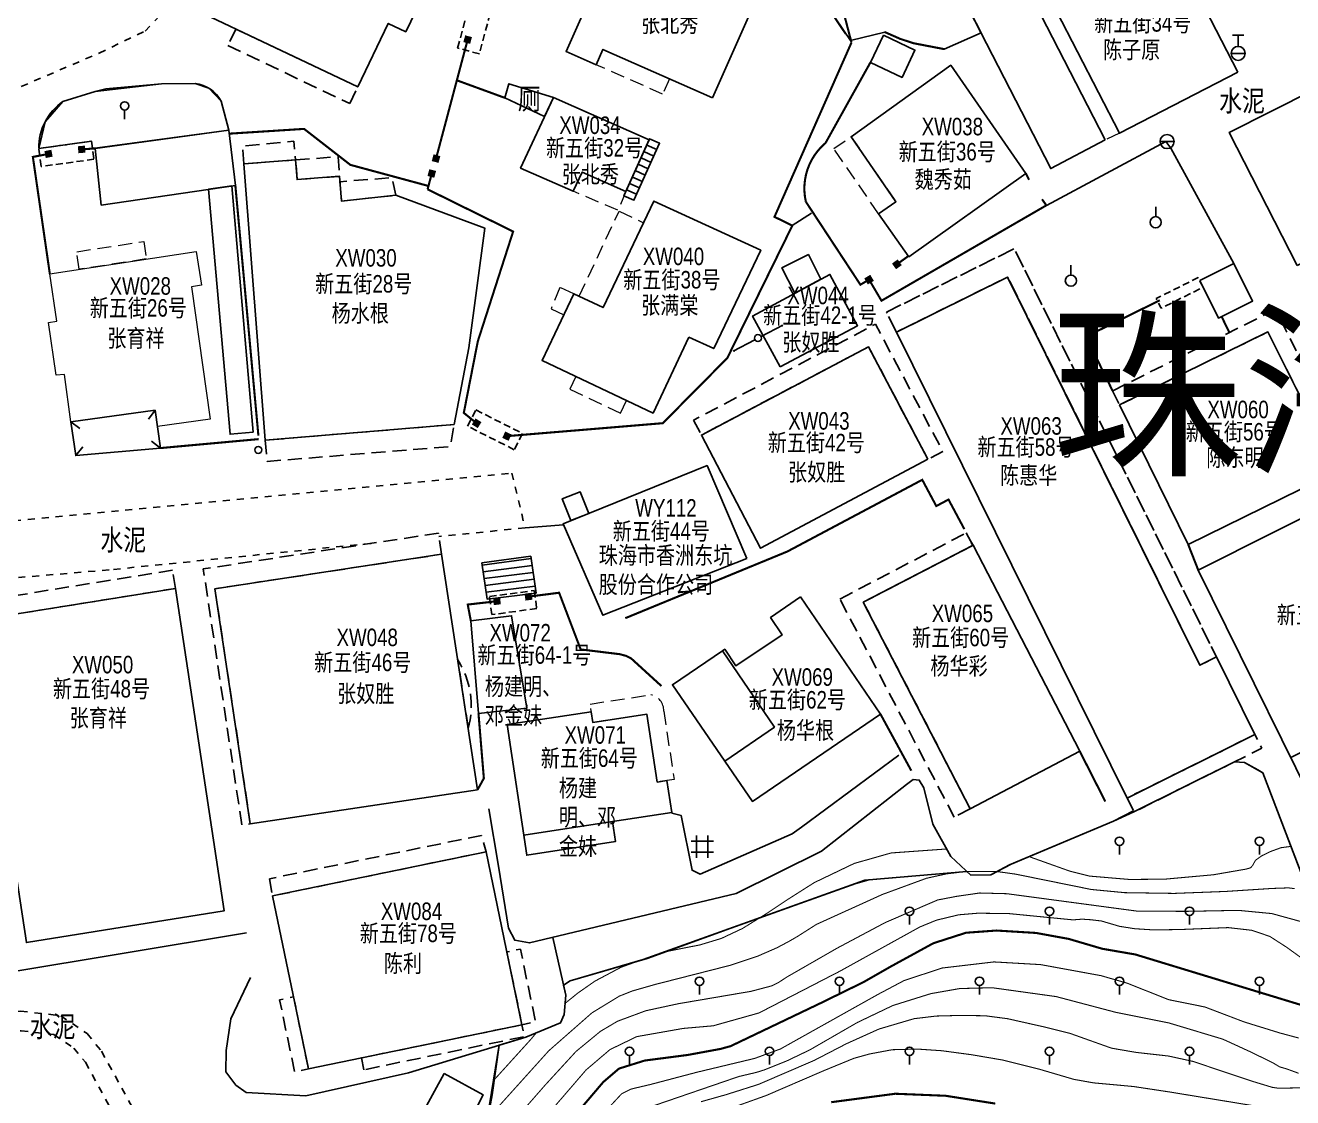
# Model space of a CAD drawing. Extents: x 396500 to 398250, y 1005980 to 1008200.
# Drawn here: x 397323.6 to 397414.1, y 1006869.6 to 1006946.1 of the extents above; entities that cross this region are included whole.
import ezdxf
from ezdxf.enums import TextEntityAlignment as Align

# ---------------------------------------------------------------- set-up
doc = ezdxf.new("R2010")
doc.units = 0
doc.header["$LTSCALE"] = 0.5
for name, pattern in [('X32', [1.5, 1, -0.5]), ('X39', [3, 2.5, -0.5]), ('X5', [3, 2, -1]), ('X6', [2, 1, -1])]:
    doc.linetypes.add(name, pattern=pattern)
doc.layers.get('0').update_dxf_attribs({"linetype": 'CONTINUOUS'})
doc.layers.add('ASSIST', color=7, linetype='CONTINUOUS', plot=False)
for name, color, linetype in [('DGX', 2, 'CONTINUOUS'), ('DLDW', 11, 'CONTINUOUS'), ('DLSS', 4, 'CONTINUOUS'), ('DMTZ', 3, 'CONTINUOUS'), ('GXYZ', 2, 'CONTINUOUS'), ('JMD', 6, 'CONTINUOUS'), ('SXSS', 5, 'CONTINUOUS'), ('ZBTZ', 3, 'CONTINUOUS'), ('权属人', 160, 'CONTINUOUS'), ('编号', 90, 'CONTINUOUS'), ('门牌号', 1, 'CONTINUOUS')]:
    doc.layers.add(name, color=color, linetype=linetype)
doc.layers.add('绘图层', color=6, linetype='CONTINUOUS', lineweight=5)
doc.styles.add('粗等线体', font='simhei.ttf')
doc.styles.add('细等线体', font='长等线体_0.TTF', dxfattribs={"width": 0.8})
doc.linetypes.add('10421', pattern='A,2,[150,AAA.SHX,S=1,R=0,X=0,Y=1],1e-11', length=2)
doc.linetypes.add('10422', pattern='A,2,[150,AAA.SHX,S=1,R=0,X=0,Y=1],2,[177,AAA.SHX,S=1,R=0,X=0,Y=0.8],1e-09', length=4)
doc.linetypes.add('1161', pattern='A,0,[149,AAA.SHX,S=0.15,R=0,X=0,Y=0],-1.6', length=1.6)
doc.linetypes.add('443', pattern='A,5,[169,AAA.SHX,S=0.83,R=0,X=0,Y=0],5', length=10)

# ---------------------------------------------------------------- blocks, each defined once
blk = doc.blocks.new('gc133')
for p, q in [((-0.8, 2.6), (0.8, 2.6)), ((0, 1), (0, 2.6)), ((-1, 0), (1, 0))]:
    blk.add_line(p, q)
blk.add_circle((0, 0), 1)
blk = doc.blocks.new('gc146')
for points in [[(1.6, 0.82), (-1.6, 0.82)], [(-0.8, -1.58), (-0.8, 1.62)], [(0.8, 1.62), (0.8, -1.58)], [(-1.6, -0.78), (1.6, -0.78)]]:
    blk.add_lwpolyline(points)
blk = doc.blocks.new('gc170')
at = {"linetype": 'Continuous'}
blk.add_circle((0, 0), 0.5, dxfattribs=at)
blk = doc.blocks.new('gc013c')
at = {"linetype": 'Continuous'}
blk.add_line((0.5, 0), (4, 0), dxfattribs=at)
at = {"linetype": 'Continuous', "const_width": 0.15, "flags": 128}
blk.add_lwpolyline([(3.775, 0, 1), (3.925, 0, 1)], format="xyb", close=True, dxfattribs=at)
blk = doc.blocks.new('gc042')
blk.add_line((-1, 0), (1, 0))
blk.add_circle((0, 0), 1)
blk = doc.blocks.new('gc125')
blk.add_line((0, 0.8), (0, 2.2))
blk.add_circle((0, 0), 0.8)
blk = doc.blocks.new('gc325')
blk.add_line((0, 0), (0, 1.3))
blk.add_circle((0, 1.9), 0.6)
blk = doc.blocks.new('gc002')
at = {"const_width": 1}
blk.add_lwpolyline([(-0.5, 0), (0.5, 0)], dxfattribs=at)

msp = doc.modelspace()

# ---------------------------------------------------------------- linework, layer by layer
at = {"layer": 'ASSIST', "linetype": 'Continuous', "flags": 128}
for points in [[(397388.706, 1006951.746), (397391.871, 1006945.594), (397389.251, 1006944.436), (397387.026, 1006944.864), (397386.091, 1006945.174), (397384.994, 1006945.658), (397382.544, 1006945.044), (397378.896, 1006950.461), (397369.283, 1006954.403), (397358.328, 1006959.048), (397359.914, 1006960.967), (397360.655, 1006961.318), (397380.096, 1006962.88), (397380.689, 1006961.474), (397381.716, 1006957.872), (397382.197, 1006955.684), (397383.704, 1006952.681), (397385.26, 1006953.481), (397386.687, 1006950.707)], [(397366.368, 1006933.968), (397368.201, 1006938.038), (397368.917, 1006937.716), (397367.084, 1006933.646)], [(397359.706, 1006908.216), (397360.086, 1006905.585), (397356.596, 1006905.163), (397356.216, 1006907.744)]]:
    msp.add_lwpolyline(points, close=True, dxfattribs=at)
at = {"layer": 'ASSIST', "linetype": '1161', "flags": 128}
msp.add_lwpolyline([(397324.564, 1006937.339), (397325.014, 1006939.235), (397326.296, 1006940.704), (397328.586, 1006941.422), (397333.344, 1006941.95), (397335.744, 1006941.978), (397336.71, 1006941.651), (397337.592, 1006940.72), (397338.152, 1006938.649), (397328.406, 1006937.336), (397328.334, 1006937.86)], close=True, dxfattribs=at)
msp.add_lwpolyline([(397500, 1006920.827), (397478.19, 1006922.087), (397476.813, 1006921.041), (397476.044, 1006919.752), (397477.103, 1006914.365), (397476.676, 1006912.966), (397472.63, 1006910.73), (397469.829, 1006909.311), (397458.9, 1006905.229), (397456.439, 1006905.47), (397454.317, 1006904.486), (397455.79, 1006901.311), (397452.615, 1006899.838), (397451.142, 1006903.05), (397450.494, 1006902.662), (397449.772, 1006902.666), (397448.281, 1006905.724), (397441.607, 1006902.358), (397441.291, 1006901.645), (397441.546, 1006900.812), (397442.574, 1006899.139), (397442.672, 1006898.401), (397431.972, 1006892.111), (397433.198, 1006889.643), (397438.832, 1006890.493), (397440.515, 1006886.379), (397435.292, 1006884.243), (397433.672, 1006888.202), (397432.302, 1006889.198), (397431.105, 1006891.61), (397417.834, 1006884.037), (397416.592, 1006883.803), (397415.646, 1006884.195), (397414.909, 1006885.156), (397412.01, 1006892.761), (397410.701, 1006893.485), (397409.976, 1006893.533), (397402.798, 1006889.962), (397401.324, 1006889.296), (397393.909, 1006886.172), (397392.569, 1006885.468), (397391.142, 1006885.452), (397390.855, 1006885.711), (397383.574, 1006885.093), (397367.747, 1006879.408), (397362.525, 1006877.903), (397362.047, 1006877.582), (397362.208, 1006876.867), (397362.088, 1006875.495), (397361.841, 1006874.884), (397359.355, 1006873.879), (397357.445, 1006873.295), (397356.355, 1006866.531), (397356.784, 1006864.931), (397358.034, 1006863.544), (397358.405, 1006861.106), (397357.695, 1006859.182), (397353.538, 1006855.164), (397349.792, 1006850.756), (397346.765, 1006849.149), (397351.342, 1006844.309), (397353.502, 1006839.527), (397359.466, 1006830.008), (397355.996, 1006826.102), (397356.876, 1006825.288), (397369.38, 1006814.373), (397366.718, 1006811.315), (397370.231, 1006808.268), (397370.179, 1006808.16), (397378.173, 1006801.91), (397380.81, 1006803.505), (397392.387, 1006820.848), (397396.285, 1006824.817), (397399.518, 1006828.677), (397404.296, 1006831.423), (397408.525, 1006834.504), (397415.419, 1006839.013), (397420.194, 1006840.321), (397421.516, 1006839.084), (397443.697, 1006850.54), (397443.587, 1006850.764), (397452.751, 1006854.785), (397464.402, 1006860.537), (397473.981, 1006872.033), (397478.116, 1006876.996), (397480.528, 1006879.891), (397487.157, 1006886.637), (397493.809, 1006893.077), (397500, 1006905.261)], dxfattribs=at)
at = {"layer": 'DGX', "linetype": 'Continuous', "const_width": 0.075, "flags": 128}
for points, elevation in [([(397362.116, 1006876.25), (397363.09, 1006877.032), (397364.292, 1006877.872), (397366.16, 1006878.863), (397369.119, 1006879.93), (397371.797, 1006880.461), (397373.322, 1006880.92), (397374.831, 1006881.631), (397376.589, 1006882.719), (397378.11, 1006883.733), (397379.961, 1006884.909), (397382.816, 1006886.278), (397385.455, 1006887.027), (397389.421, 1006887.311)], 23), ([(397395.298, 1006886.768), (397398.199, 1006885.733), (397399.628, 1006885.374), (397402.452, 1006885.135), (397404.986, 1006885.153), (397408.472, 1006885.469), (397410.799, 1006885.873), (397411.128, 1006885.966), (397411.268, 1006886.128), (397411.48, 1006886.508), (397411.94, 1006886.833), (397412.567, 1006887.135), (397413.303, 1006887.402), (397414.017, 1006887.496)], 23), ([(397356.644, 1006868.066), (397360.997, 1006872.898), (397364.08, 1006875.606), (397366.039, 1006876.802), (397366.958, 1006877.167), (397368.547, 1006877.622), (397373.923, 1006878.994), (397375.906, 1006879.649), (397377.29, 1006880.253), (397378.124, 1006880.695), (397378.759, 1006881.061), (397380.115, 1006881.925), (397384.823, 1006884.061), (397387.966, 1006885.215), (397389.393, 1006885.531), (397390.855, 1006885.711), (397392.985, 1006885.703), (397394.33, 1006885.516), (397399.748, 1006884.418), (397402.134, 1006884.191), (397405.674, 1006884.138), (397409.361, 1006884.279), (397412.663, 1006884.492), (397413.824, 1006884.533), (397414.272, 1006884.478)], 23.5), ([(397356.828, 1006865.977), (397360.735, 1006870.444), (397362.945, 1006872.852), (397364.689, 1006874.288), (397365.905, 1006875.007), (397367.925, 1006875.756), (397370.255, 1006876.26), (397375.444, 1006877.144), (397376.943, 1006877.539), (397377.409, 1006877.776), (397378.013, 1006878.171), (397381.595, 1006880.228), (397385.034, 1006882.058), (397388.771, 1006883.668), (397390.124, 1006883.927), (397391.772, 1006884.167), (397393.721, 1006884.116), (397402.996, 1006882.875), (397406.49, 1006882.855), (397410.265, 1006882.926), (397412.644, 1006882.697), (397414.731, 1006882.124)], 24), ([(397358.81, 1006865.896), (397363.657, 1006871.524), (397365.368, 1006872.983), (397367.285, 1006873.91), (397370.598, 1006874.494), (397372.742, 1006874.682), (397376.015, 1006875.6), (397381.786, 1006878.579), (397387.511, 1006881.745), (397388.69, 1006882.227), (397390.277, 1006882.609), (397391.662, 1006882.724), (397393.884, 1006882.694), (397398.445, 1006882.247), (397399.092, 1006882.297), (397399.683, 1006882.26), (397400.47, 1006882.168), (397401.767, 1006881.786), (397402.855, 1006881.615), (397404.229, 1006881.528), (397406.142, 1006881.56), (397409.523, 1006881.695), (397411.208, 1006881.504), (397412.503, 1006881.065), (397413.706, 1006880.288), (397414.761, 1006879.526)], 24.5), ([(397364.823, 1006868.34), (397366.209, 1006869.834), (397366.886, 1006870.166), (397368.287, 1006870.497), (397371.573, 1006871.364), (397375.705, 1006872.353), (397377.549, 1006873.029), (397384.54, 1006876.94), (397386.381, 1006877.915), (397389.096, 1006878.808), (397392.796, 1006879.244), (397396.128, 1006879.052), (397400.438, 1006878.264), (397402.318, 1006877.724), (397405.264, 1006876.551), (397407.865, 1006876.025), (397410.676, 1006874.955), (397413.224, 1006874.168), (397414.566, 1006873.808)], 25.5), ([(397368.299, 1006868.907), (397374.572, 1006871.059), (397375.826, 1006871.354), (397376.406, 1006871.536), (397378.018, 1006872.183), (397379.637, 1006872.958), (397383.045, 1006874.922), (397385.572, 1006876.13), (397388.293, 1006876.98), (397390.354, 1006877.342), (397392.674, 1006877.401), (397397.24, 1006876.768), (397401.52, 1006875.638), (397405.282, 1006874.889), (397409.15, 1006873.725), (397411.106, 1006872.827), (397412.715, 1006872.042), (397413.192, 1006871.754), (397413.739, 1006871.591), (397414.56, 1006871.289)], 26), ([(397371.869, 1006869.259), (397373.655, 1006869.762), (397375.977, 1006870.497), (397379.965, 1006872.214), (397382.255, 1006873.401), (397384.588, 1006874.452), (397387.09, 1006875.19), (397388.679, 1006875.379), (397390.317, 1006875.421), (397392.158, 1006875.4), (397393.767, 1006875.189), (397396.385, 1006874.601), (397398.233, 1006874.139), (397401.19, 1006873.085), (397402.948, 1006872.782), (397405.259, 1006872.523), (397407.008, 1006872.14), (397411.21, 1006870.731), (397412.669, 1006870.289), (397413.121, 1006870.222), (397416.519, 1006870.287)], 26.5), ([(397357.11, 1006870.837), (397359.73, 1006873.728), (397360.104, 1006874.181)], 23), ([(397372.67, 1006868.324), (397376.515, 1006869.698), (397380.675, 1006871.491), (397382.791, 1006872.359), (397383.914, 1006872.671), (397385.529, 1006872.974), (397387.303, 1006873.021), (397389.068, 1006872.902), (397391.216, 1006872.613), (397393.419, 1006872.237), (397396.03, 1006871.584), (397398.5, 1006870.858), (397399.897, 1006870.608), (397402.763, 1006870.345), (397405.317, 1006869.959), (397411.399, 1006868.963)], 27)]:
    msp.add_lwpolyline(points, dxfattribs=dict(at, elevation=elevation))
at = {"layer": 'DGX', "color": 3, "linetype": 'Continuous', "lineweight": -2, "const_width": 0.15, "flags": 128}
for points, elevation in [([(397358.397, 1006863.034), (397364.891, 1006870.666), (397366.014, 1006871.626), (397367.851, 1006872.2), (397370.921, 1006872.599), (397373.267, 1006873.031), (397373.99, 1006873.23), (397380.465, 1006876.326), (397383.469, 1006877.798), (397385.41, 1006878.907), (397388.466, 1006880.578), (397390.8, 1006881.328), (397392.969, 1006881.486), (397395.799, 1006881.314), (397398.136, 1006880.888), (397400.526, 1006880.185), (397402.896, 1006879.776), (397415.481, 1006875.943)], 25), ([(397381.174, 1006869.226), (397385.744, 1006869.829), (397389.344, 1006869.684), (397392.89, 1006869.126)], 27.5)]:
    msp.add_lwpolyline(points, dxfattribs=dict(at, elevation=elevation))
at = {"layer": 'DLDW', "linetype": 'Continuous', "flags": 128}
for points in [[(397360.701, 1006939.633), (397361.333, 1006940.992), (397358.156, 1006941.968), (397357.869, 1006940.953)], [(397378.571, 1006926.996), (397380.427, 1006927.998), (397379.544, 1006929.769), (397377.656, 1006928.827)]]:
    msp.add_lwpolyline(points, close=True, dxfattribs=at)
at = {"layer": 'DLSS', "linetype": 'X6'}
for points in [[(397293.611, 1006936.322), (397294.416, 1006938.563), (397299.965, 1006936.063, 0.180702), (397308.607, 1006935.479), (397328.893, 1006944.156), (397332.165, 1006945.725), (397334.421, 1006948.093), (397338.491, 1006955.762), (397338.879, 1006956.092), (397339.35, 1006956.132), (397349.163, 1006951.877, 0.169789), (397353.865, 1006953.643), (397359.914, 1006960.967), (397360.655, 1006961.318), (397361.552, 1006961.454), (397383.192, 1006963.118)], [(397311.643, 1006875.134), (397310.907, 1006873.941, 0.108357), (397316.53, 1006872.573), (397317.879, 1006872.868), (397321.26, 1006873.99), (397323.308, 1006874.328), (397325.639, 1006874.054), (397327.069, 1006873.092), (397327.895, 1006872.079), (397330.184, 1006867.892), (397331.894, 1006862.758), (397332.747, 1006859.198)]]:
    msp.add_lwpolyline(points, format="xyb", dxfattribs=at)
for points in [[(397319.493, 1006912.19), (397319.801, 1006910.466), (397358.355, 1006914.153), (397359.301, 1006910.248), (397353.153, 1006909.627)], [(397348.306, 1006909.137), (397329.586, 1006907.246), (397320.007, 1006906.433), (397320.174, 1006903.645)], [(397311.643, 1006875.134), (397316.399, 1006873.972), (397317.509, 1006874.215), (397320.925, 1006875.348), (397323.275, 1006875.736), (397326.137, 1006875.399), (397328.019, 1006874.133), (397329.056, 1006872.86), (397331.467, 1006868.451), (397334.081, 1006859.892)]]:
    msp.add_lwpolyline(points, dxfattribs=at)
at = {"layer": 'DMTZ', "linetype": '10421'}
for points in [[(397409.976, 1006893.533), (397410.701, 1006893.485), (397411.64, 1006892.959), (397412.01, 1006892.761), (397414.909, 1006885.156), (397415.646, 1006884.195), (397416.592, 1006883.803), (397417.834, 1006884.037), (397424.378, 1006887.948), (397430.553, 1006891.29), (397431.105, 1006891.61)], [(397356.722, 1006890.167), (397357.403, 1006886.094), (397358.122, 1006881.652), (397358.568, 1006880.795), (397359.621, 1006880.6), (397374.38, 1006884.124), (397380.476, 1006887.153), (397386.555, 1006891.915), (397387.032, 1006892.273), (397387.455, 1006892.231), (397387.797, 1006891.668), (397388.437, 1006889.09), (397389.719, 1006886.773), (397391.142, 1006885.452), (397392.569, 1006885.468), (397394.033, 1006886.237), (397401.324, 1006889.296), (397402.765, 1006890.031)], [(397349.792, 1006850.756), (397353.538, 1006855.164), (397357.695, 1006859.182), (397358.405, 1006861.106), (397358.034, 1006863.544), (397356.784, 1006864.931), (397356.355, 1006866.531), (397356.963, 1006869.755), (397357.445, 1006873.295)]]:
    msp.add_lwpolyline(points, dxfattribs=at)
at = {"layer": 'DMTZ', "linetype": '10422'}
msp.add_lwpolyline([(397322.07, 1006878.436), (397339.415, 1006881.33)], dxfattribs=at)
at = {"layer": 'DMTZ', "linetype": '10421', "flags": 128}
msp.add_lwpolyline([(397339.693, 1006878.14), (397338.289, 1006875.174), (397337.946, 1006872.907), (397337.921, 1006871.385), (397338.653, 1006870.433), (397339.386, 1006869.919), (397343.633, 1006869.671), (397350.97, 1006871.319), (397359.355, 1006873.879), (397361.841, 1006874.884), (397362.088, 1006875.495), (397362.208, 1006876.867), (397361.278, 1006880.995)], dxfattribs=at)
at = {"layer": 'JMD', "linetype": 'Continuous'}
for p, q in [((397368.201, 1006938.038), (397368.917, 1006937.716)), ((397367.79, 1006937.126), (397368.506, 1006936.804)), ((397367.996, 1006937.582), (397368.712, 1006937.26)), ((397367.585, 1006936.67), (397368.301, 1006936.348)), ((397367.174, 1006935.759), (397367.89, 1006935.437)), ((397367.38, 1006936.215), (397368.096, 1006935.893)), ((397366.764, 1006934.847), (397367.48, 1006934.525)), ((397366.969, 1006935.303), (397367.685, 1006934.981)), ((397366.558, 1006934.391), (397367.274, 1006934.069)), ((397332.879, 1006918.655), (397332.396, 1006918.018)), ((397326.87, 1006917.828), (397327.508, 1006917.345)), ((397333.252, 1006915.943), (397332.626, 1006916.442)), ((397327.208, 1006915.402), (397327.706, 1006916.028)), ((397359.729, 1006908.059), (397356.239, 1006907.59)), ((397359.8, 1006907.564), (397356.31, 1006907.105)), ((397359.872, 1006907.069), (397356.382, 1006906.619)), ((397359.943, 1006906.575), (397356.453, 1006906.134)), ((397360.014, 1006906.08), (397356.524, 1006905.648)), ((397360.086, 1006905.585), (397356.596, 1006905.163))]:
    msp.add_line(p, q, dxfattribs=at)
at = {"layer": 'JMD', "linetype": 'Continuous', "flags": 128}
for points in [[(397410.218, 1006942.79), (397406.327, 1006950.343), (397407.083, 1006950.729), (397405.75, 1006952.983), (397402.629, 1006959.096), (397398.406, 1006962.396), (397396.433, 1006961.344), (397401.786, 1006950.94), (397401.519, 1006950.803), (397402.181, 1006949.685), (397397.267, 1006947.153), (397401.756, 1006938.43)], [(397400.75, 1006937.949), (397390.313, 1006958.235), (397386.419, 1006956.191), (397396.856, 1006935.905)], [(397352.522, 1006949.287), (397339.448, 1006955.569), (397335.506, 1006947.365), (397347.354, 1006941.741), (397349.533, 1006946.275), (397350.785, 1006945.673)], [(397372.693, 1006940.958), (397376.016, 1006948.477), (397373.089, 1006949.771), (397373.695, 1006951.142), (397365.921, 1006954.58), (397364.789, 1006952.019), (397363.417, 1006952.626), (397362.034, 1006949.498), (397364.138, 1006948.568), (397362.237, 1006944.269), (397364.376, 1006943.323), (397364.86, 1006944.421)], [(397386.721, 1006929.597), (397395.067, 1006935.564), (397389.715, 1006943.281), (397382.589, 1006938.18), (397385.79, 1006933.536), (397384.555, 1006932.684)], [(397368.168, 1006937.965), (397361.333, 1006940.992), (397358.983, 1006935.946), (397362.739, 1006934.282), (397363.385, 1006935.652), (397366.504, 1006934.27)], [(397354.243, 1006917.629), (397340.732, 1006916.503), (397339.226, 1006936.239), (397342.915, 1006936.521), (397343.022, 1006935.125), (397346.053, 1006935.356), (397346.188, 1006933.581), (397350.071, 1006934), (397356.42, 1006931.658), (397355.285, 1006923.107)], [(397336.691, 1006934.427), (397338.229, 1006916.93), (397339.88, 1006917.085), (397338.361, 1006934.672)], [(397371.008, 1006923.875), (397372.785, 1006923.052), (397376.133, 1006930.069), (397368.508, 1006933.589), (397364.878, 1006925.983), (397362.782, 1006926.971), (397360.515, 1006922.19), (397368.448, 1006918.448)], [(397407.49, 1006927.916), (397408.828, 1006925.23), (397411.271, 1006926.447), (397409.934, 1006929.133)], [(397411.441, 1006895.49), (397402.309, 1006890.947), (397385.826, 1006924.225), (397393.774, 1006928.162), (397407.507, 1006900.436), (397408.689, 1006901.023)], [(397417.324, 1006914.296), (397412.368, 1006924.245), (397401.765, 1006919.031), (397406.67, 1006909.057)], [(397332.879, 1006918.655), (397326.87, 1006917.828), (397327.208, 1006915.402), (397333.252, 1006915.943)], [(397375.135, 1006908.056), (397372.303, 1006914.694), (397362.02, 1006910.541), (397364.867, 1006904.009)], [(397363.858, 1006911.283), (397363.24, 1006912.815), (397361.964, 1006912.323), (397362.566, 1006910.761)], [(397425.014, 1006899.33), (397418.298, 1006912.699), (397407.388, 1006907.23), (397417.362, 1006887.046), (397421.184, 1006888.937), (397417.792, 1006895.73)], [(397355.911, 1006891.542), (397339.679, 1006889.096), (397337.152, 1006905.895), (397353.346, 1006908.362)], [(397378.979, 1006905.313), (397376.844, 1006903.841), (397377.666, 1006902.603), (397374.347, 1006900.397), (397373.562, 1006901.578), (397373.395, 1006901.467), (397369.825, 1006899.044), (397373.571, 1006893.59), (397375.547, 1006890.713), (397384.691, 1006896.943)], [(397369.782, 1006889.922), (397369.435, 1006892.196), (397368.742, 1006892.09), (397368.002, 1006896.934), (397364.144, 1006896.345), (397364.026, 1006897.117), (397358.029, 1006896.2), (397359.419, 1006886.861), (397365.772, 1006887.855), (397365.555, 1006889.276)], [(397343.834, 1006871.599), (397341.268, 1006883.955), (397356.517, 1006887.112), (397359.083, 1006874.756)], [(397353.535, 1006871.284), (397348.953, 1006862.924), (397352.139, 1006861.647), (397356.322, 1006869.741)]]:
    msp.add_lwpolyline(points, close=True, dxfattribs=at)
at = {"layer": 'JMD', "color": 6, "linetype": '443', "const_width": 0.15, "flags": 128}
for points in [[(397382.62, 1006944.908), (397378.338, 1006961.322), (397361.261, 1006960.852, 0.251822), (397359.014, 1006958.691)], [(397383.975, 1006943.493), (397380.765, 1006937.732, 0.280664), (397379.36, 1006933.537), (397383.256, 1006927.612), (397383.875, 1006927.976)]]:
    msp.add_lwpolyline(points, format="xyb", dxfattribs=at)
for points in [[(397382.198, 1006945.538), (397378.896, 1006950.461), (397359.014, 1006958.691)], [(397389.251, 1006944.436), (397387.026, 1006944.864), (397386.091, 1006945.174), (397384.994, 1006945.658)], [(397355.204, 1006945.118), (397352.945, 1006936.619)], [(397378.394, 1006931.832), (397377.119, 1006932.458), (397382.62, 1006944.908)], [(397354.431, 1006942.21), (397357.869, 1006940.953)], [(397352.452, 1006934.651), (397346.823, 1006936.172), (397343.521, 1006938.74), (397338.181, 1006938.4)], [(397328.586, 1006937.348), (397327.629, 1006937.273)], [(397325.267, 1006936.955), (397324.147, 1006936.737), (397325.357, 1006928.393)], [(397352.641, 1006935.557), (397352.341, 1006934.426)], [(397395.305, 1006935.108), (397395.067, 1006935.564)], [(397340.256, 1006916.833), (397338.609, 1006934.709)], [(397352.341, 1006934.426), (397358.452, 1006931.411), (397355.928, 1006923.57), (397354.928, 1006918.458), (397355.844, 1006917.715)], [(397383.875, 1006927.976), (397384.762, 1006926.468), (397396.539, 1006933.28), (397396.229, 1006933.716)], [(397358.008, 1006916.796), (397369.143, 1006917.721), (397373.748, 1006922.373), (397378.394, 1006931.832)], [(397385.861, 1006929.066), (397386.68, 1006929.655)], [(397404.645, 1006926.498), (397399.368, 1006923.903), (397401.27, 1006920.036)], [(397409.612, 1006924.202), (397409.052, 1006925.341)], [(397333.252, 1006915.943), (397340.279, 1006916.584)], [(397390.682, 1006910.153), (397389.55, 1006912.269), (397388.677, 1006911.802), (397387.674, 1006913.678), (397378.036, 1006908.555), (397375.709, 1006907.598), (397366.46, 1006903.794)], [(397391.299, 1006909), (397391.17, 1006909.212)], [(397406.67, 1006909.057), (397407.388, 1006907.23)], [(397369.042, 1006898.95), (397366.894, 1006900.909), (397366.51, 1006901.108), (397366.047, 1006901.226), (397363.276, 1006901.563), (397361.736, 1006905.611), (397359.547, 1006905.331)], [(397357.297, 1006905.006), (397355.208, 1006904.768), (397355.429, 1006903.61)], [(397355.977, 1006896.979), (397356.36, 1006892.356), (397355.911, 1006891.542)], [(397386.892, 1006892.901), (397384.691, 1006896.943)], [(397400.748, 1006890.704), (397398.923, 1006894.295)]]:
    msp.add_lwpolyline(points, dxfattribs=at)
at = {"layer": 'JMD', "linetype": 'X5', "lineweight": 0}
for points in [[(397401.756, 1006938.43), (397400.75, 1006937.949), (397390.313, 1006958.235), (397391.354, 1006958.734), (397396.685, 1006948.327), (397397.267, 1006947.153)], [(397369.611, 1006942.321), (397369.125, 1006941.224), (397364.376, 1006943.323), (397364.86, 1006944.421)], [(397382.589, 1006938.18), (397385.79, 1006933.536), (397384.555, 1006932.684), (397381.353, 1006937.33)], [(397366.504, 1006934.27), (397365.939, 1006932.932), (397362.739, 1006934.282), (397363.385, 1006935.652)], [(397366.025, 1006932.86), (397367.764, 1006932.031), (397364.878, 1006925.983), (397363.164, 1006926.791)], [(397332.251, 1006929.449), (397327.456, 1006928.715), (397327.277, 1006929.965), (397332.071, 1006930.699)], [(397362.782, 1006926.971), (397361.796, 1006927.414), (397361.164, 1006925.9), (397362.07, 1006925.47)], [(397362.931, 1006921.05), (397362.505, 1006920.146), (397366.122, 1006918.44), (397366.549, 1006919.344)]]:
    msp.add_lwpolyline(points, close=True, dxfattribs=at)
at = {"layer": 'JMD', "linetype": 'X32'}
for points in [[(397355.449, 1006948.107), (397357, 1006947.691), (397356.039, 1006944.103), (397354.488, 1006944.517)], [(397324.564, 1006937.339), (397328.334, 1006937.86), (397328.512, 1006936.573), (397324.742, 1006936.051)], [(397359.117, 1006916.99), (397358.532, 1006915.829), (397355.2, 1006917.509), (397355.785, 1006918.67)], [(397356.757, 1006905.336), (397359.962, 1006905.77), (397360.136, 1006904.482), (397356.931, 1006904.048)]]:
    msp.add_lwpolyline(points, close=True, dxfattribs=at)
at = {"layer": 'JMD', "linetype": 'X5'}
for points in [[(397338.647, 1006945.874), (397338.083, 1006944.686), (397346.79, 1006940.553), (397347.354, 1006941.741)], [(397412.368, 1006924.245), (397417.324, 1006914.296), (397418.411, 1006914.829), (397412.908, 1006925.848), (397401.264, 1006920.033), (397401.765, 1006919.031)], [(397391.104, 1006890.188), (397389.954, 1006889.586), (397381.797, 1006905.161), (397390.816, 1006909.884), (397391.283, 1006908.992), (397383.458, 1006904.935)], [(397334.326, 1006905.918), (397334.125, 1006907.221), (397319.973, 1006904.933), (397320.174, 1006903.645)]]:
    msp.add_lwpolyline(points, close=True, dxfattribs=at)
at = {"layer": 'JMD', "linetype": 'Continuous'}
for points in [[(397384.897, 1006945.438), (397387.156, 1006944.365), (397386.233, 1006942.421), (397383.975, 1006943.493)], [(397414.445, 1006928.981), (397409.585, 1006938.482), (397418.61, 1006943.037), (397421.291, 1006937.726), (397426.362, 1006940.285), (397428.475, 1006936.097)], [(397329.021, 1006933.299), (397328.586, 1006937.348), (397338.152, 1006938.649), (397338.609, 1006934.709)], [(397377.517, 1006921.743), (397383.055, 1006924.686), (397381.078, 1006928.349), (397375.56, 1006925.372)], [(397388.079, 1006915.141), (397376.125, 1006908.792), (397371.903, 1006916.877), (397383.836, 1006923.174)], [(397391.104, 1006890.188), (397398.923, 1006894.295), (397391.299, 1006909), (397383.458, 1006904.935)], [(397334.326, 1006905.918), (397320.174, 1006903.645), (397323.681, 1006880.62), (397337.805, 1006882.891)], [(397355.429, 1006903.61), (397358.343, 1006903.965), (397359.427, 1006897.379), (397355.977, 1006896.979)]]:
    msp.add_lwpolyline(points, close=True, dxfattribs=at)
at = {"layer": 'JMD', "linetype": 'Continuous', "flags": 128}
for points in [[(397366.368, 1006933.968), (397368.201, 1006938.038)], [(397368.917, 1006937.716), (397367.084, 1006933.646)], [(397359.706, 1006908.216), (397360.086, 1006905.585)], [(397356.596, 1006905.163), (397356.216, 1006907.744)], [(397373.395, 1006901.467), (397377.119, 1006896.011), (397373.571, 1006893.59)], [(397417.792, 1006895.73), (397414.005, 1006893.839)], [(397365.555, 1006889.276), (397359.204, 1006888.306)]]:
    msp.add_lwpolyline(points, dxfattribs=at)
at = {"layer": 'JMD', "linetype": 'X5', "flags": 128}
for points, elevation in [([(397339.226, 1006936.239), (397339.127, 1006937.516), (397342.776, 1006937.853), (397342.915, 1006936.521)], 18.252), ([(397341.047, 1006885.186), (397341.268, 1006883.955), (397356.517, 1006887.112), (397356.192, 1006888.279)], 29.999), ([(397347.793, 1006871.542), (397347.619, 1006872.383), (397359.083, 1006874.756), (397359.257, 1006873.915)], 22.884)]:
    msp.add_lwpolyline(points, close=True, dxfattribs=dict(at, elevation=elevation))
for points in [[(397342.915, 1006936.521), (397345.946, 1006936.752), (397346.053, 1006935.356), (397343.022, 1006935.125)], [(397350.071, 1006934), (397349.788, 1006935.253), (397346.082, 1006934.97), (397346.188, 1006933.581)], [(397371.343, 1006917.938), (397371.903, 1006916.877), (397383.836, 1006923.174), (397388.079, 1006915.141), (397389.14, 1006915.701), (397384.335, 1006924.8)], [(397340.732, 1006916.503), (397340.878, 1006914.989), (397353.972, 1006916.057), (397354.243, 1006917.629)], [(397353.346, 1006908.362), (397353.116, 1006909.87), (397336.32, 1006907.311), (397339.074, 1006889.005), (397339.679, 1006889.096), (397337.152, 1006905.895)], [(397402.309, 1006890.947), (397402.798, 1006889.962), (397411.931, 1006894.505), (397411.441, 1006895.49)], [(397359.083, 1006874.756), (397358.002, 1006879.963), (397358.972, 1006880.165), (397360.053, 1006874.958)], [(397343.834, 1006871.599), (397342.765, 1006876.745), (397341.773, 1006876.539), (397342.842, 1006871.393)]]:
    msp.add_lwpolyline(points, close=True, dxfattribs=at)
at = {"layer": 'JMD', "linetype": 'Continuous', "lineweight": 0}
msp.add_lwpolyline([(397325.357, 1006928.393), (397335.809, 1006929.995), (397336.181, 1006927.573), (397335.488, 1006927.467), (397336.808, 1006918.003), (397333.039, 1006917.484), (397332.879, 1006918.655), (397326.87, 1006917.828), (397326.402, 1006921.187), (397325.8, 1006921.143), (397325.258, 1006924.906), (397325.847, 1006924.996)], close=True, dxfattribs=at)
at = {"layer": 'JMD', "linetype": 'X39', "flags": 128}
msp.add_lwpolyline([(397385.826, 1006924.225), (397385.116, 1006925.659), (397394.247, 1006930.181), (397408.689, 1006901.023), (397407.507, 1006900.436), (397393.774, 1006928.162)], close=True, dxfattribs=at)
at = {"layer": 'JMD', "linetype": 'X32', "flags": 128}
msp.add_lwpolyline([(397407.733, 1006927.427), (397407.387, 1006928.123), (397404.383, 1006926.627), (397404.73, 1006925.931)], close=True, dxfattribs=at)
at = {"layer": 'JMD', "linetype": 'X5', "flags": 128}
msp.add_lwpolyline([(397355.244, 1006895.915, 0.211937), (397354.498, 1006900.81)], format="xyb", close=True, dxfattribs=at)
at = {"layer": 'JMD', "linetype": 'X5', "lineweight": 0}
msp.add_lwpolyline([(397363.943, 1006897.658), (397368.277, 1006898.32, -0.381442), (397369.207, 1006897.158), (397369.953, 1006892.276), (397368.742, 1006892.09), (397368.002, 1006896.934), (397364.144, 1006896.345)], format="xyb", close=True, dxfattribs=at)
at = {"layer": 'ZBTZ', "linetype": '1161', "flags": 128}
for points in [[(397389.251, 1006944.436), (397391.871, 1006945.594)], [(397409.934, 1006929.133), (397405.425, 1006937.374), (397405.061, 1006937.831), (397396.539, 1006933.28)], [(397379.762, 1006932.731), (397378.394, 1006931.832)], [(397362.054, 1006910.469), (397359.318, 1006910.259)], [(397385.997, 1006894.021), (397379.044, 1006888.871), (397378.394, 1006888.387), (397371.8, 1006885.518), (397371.232, 1006885.791), (397370.462, 1006889.692), (397369.787, 1006889.857)], [(397362.047, 1006877.582), (397362.525, 1006877.903), (397368.036, 1006879.491), (397374.005, 1006881.66), (397382.923, 1006884.836), (397383.865, 1006885.106), (397390.855, 1006885.711)]]:
    msp.add_lwpolyline(points, dxfattribs=at)
msp.add_lwpolyline([(397324.564, 1006937.339, -0.246933), (397326.296, 1006940.704), (397328.586, 1006941.422), (397329.359, 1006941.613), (397333.344, 1006941.95), (397335.744, 1006941.978, -0.248003), (397337.592, 1006940.72), (397338.149, 1006938.657)], format="xyb", dxfattribs=at)

# ---------------------------------------------------------------- block references
at = {"layer": 'GXYZ', "linetype": 'Continuous', "xscale": 0.5, "yscale": 0.5, "zscale": 0.5}
msp.add_blockref('gc133', (397410.242, 1006944.136, 16.776), dxfattribs=at)
at = {"layer": 'GXYZ', "linetype": 'Continuous', "xscale": 0.5, "yscale": 0.5}
for name, p in [('gc042', (397405.16, 1006937.836, 18.06)), ('gc170', (397375.935, 1006923.802)), ('gc170', (397340.245, 1006915.813))]:
    msp.add_blockref(name, p, dxfattribs=at)
at = {"layer": 'GXYZ', "linetype": 'Continuous', "yscale": 0.5}
for xscale, rotation in [(0.4999999999999999, 27.09459727848125), (0.5, 208.2035627775644)]:
    msp.add_blockref('gc013c', (397375.935, 1006923.802), dxfattribs=dict(at, xscale=xscale, rotation=rotation))
at = {"layer": 'JMD', "linetype": 'Continuous', "yscale": 0.5, "zscale": 0.5}
for p, xscale, rotation in [((397355.204, 1006945.118), 0.4999999999999999, 255.1127723838426), ((397325.267, 1006936.955), 0.5, 191.0277640720002), ((397327.629, 1006937.273), 0.5, 4.515260876061176), ((397352.945, 1006936.619), 0.5, 75.11277238384257), ((397352.641, 1006935.557), 0.4999999999999999, 255.1598546745978), ((397385.861, 1006929.066), 0.5, 35.72557244483219), ((397383.875, 1006927.976), 0.5, 210.4685724856408), ((397355.844, 1006917.715), 0.5, 328.3447841085865), ((397358.008, 1006916.796), 0.5, 333.8540321794138), ((397359.547, 1006905.331), 0.5, 7.292279371161645), ((397357.297, 1006905.006), 0.4999999999999999, 186.4756392309019)]:
    msp.add_blockref('gc002', p, dxfattribs=dict(at, xscale=xscale, rotation=rotation))
at = {"layer": 'SXSS', "linetype": 'Continuous', "xscale": 0.5, "yscale": 0.5}
msp.add_blockref('gc146', (397371.96, 1006887.462), dxfattribs=at)
at = {"layer": 'ZBTZ', "linetype": 'Continuous', "xscale": 0.5, "yscale": 0.5}
for name, p in [('gc325', (397330.702, 1006939.433)), ('gc125', (397404.348, 1006932.073)), ('gc125', (397398.292, 1006927.898)), ('gc325', (397401.765, 1006886.91)), ('gc325', (397411.765, 1006886.91)), ('gc325', (397386.765, 1006881.91)), ('gc325', (397396.765, 1006881.91)), ('gc325', (397406.765, 1006881.91)), ('gc325', (397371.765, 1006876.91)), ('gc325', (397381.765, 1006876.91)), ('gc325', (397391.765, 1006876.91)), ('gc325', (397401.765, 1006876.91)), ('gc325', (397411.765, 1006876.91)), ('gc325', (397366.765, 1006871.91)), ('gc325', (397376.765, 1006871.91)), ('gc325', (397386.765, 1006871.91)), ('gc325', (397396.765, 1006871.91)), ('gc325', (397406.765, 1006871.91))]:
    msp.add_blockref(name, p, dxfattribs=at)

# ---------------------------------------------------------------- texts
at = {"layer": 'DLDW', "linetype": 'Continuous', "style": '细等线体', "width": 0.8}
msp.add_text('厕', height=1.5, dxfattribs=at).set_placement((397359.604, 1006940.859), align=Align.MIDDLE)
at = {"layer": 'DLSS', "linetype": 'Continuous', "style": '细等线体', "width": 0.8}
for p in [(397410.513, 1006940.772), (397330.6, 1006909.416), (397325.55, 1006874.658)]:
    msp.add_text('水泥', height=1.5, dxfattribs=at).set_placement(p, align=Align.MIDDLE)
at = {"layer": '权属人', "linetype": 'Continuous', "char_height": 1.25, "attachment_point": 1, "style": '细等线体'}
for s, width, insert, own_width in [('张北秀', 1.00179, (397367.596, 1006946.884), 4.07873), ('陈子原', 1.00179, (397400.586, 1006945.026), 5.73576), ('张北秀', 1.00179, (397361.923, 1006936.134), 4.09176), ('魏秀茹', 1.00179, (397387.126, 1006935.764), 4.21742), ('杨水根', 1.00179, (397345.486, 1006926.203), 4.42832), ('张满棠', 1.00179, (397367.593, 1006926.775), 4.17893), ('张育祥', 1.00179, (397329.463, 1006924.417), 4.50595), ('张奴胜', 1.00179, (397377.673, 1006924.134), 4.85027), ('陈东明', 1.00179, (397407.966, 1006915.893), 4.57852), ('张奴胜', 1.00179, (397378.085, 1006914.855), 4.45198), ('陈惠华', 1.00179, (397393.233, 1006914.629), 5.16188), ('珠海市香洲东坑股份合作公司', 1.55105, (397364.562, 1006908.915), 9.8649), ('杨华彩', 1.00179, (397388.257, 1006901.008), 4.25921), ('张奴胜', 1.00179, (397345.877, 1006899.037), 4.26536), ('杨建明、邓金妹', 1.00179, (397356.435, 1006899.545), 6.04471), ('张育祥', 1.00179, (397326.773, 1006897.299), 4.00414), ('杨华根', 1.00179, (397377.29, 1006896.412), 4.21164), ('杨建明、邓金妹', 1.00179, (397361.721, 1006892.296), 4.99977), ('陈利', 1.00179, (397349.216, 1006879.764), 3.02474)]:
    msp.add_mtext_dynamic_manual_height_columns(s, width=width, gutter_width=1, heights=[0], dxfattribs=dict(at, insert=insert)).dxf.set("width", own_width)
at = {"layer": '绘图层', "color": 1, "linetype": 'Continuous', "style": '粗等线体'}
msp.add_text('珠海市香洲东坑股份合作公司叠加图6', height=10, dxfattribs=at).set_placement((397509.403, 1006920.2), align=Align.MIDDLE)
at = {"layer": '编号', "linetype": 'Continuous', "char_height": 1.25, "attachment_point": 1, "style": '细等线体'}
for s, insert in [('XW034', (397361.749, 1006939.626)), ('XW038', (397387.632, 1006939.532)), ('XW030', (397345.748, 1006930.154)), ('XW040', (397367.712, 1006930.26)), ('XW028', (397329.627, 1006928.147)), ('XW044', (397378.041, 1006927.472)), ('XW060', (397408.04, 1006919.327)), ('XW043', (397378.098, 1006918.51)), ('XW063', (397393.256, 1006918.149)), ('WY112', (397367.174, 1006912.295)), ('XW065', (397388.35, 1006904.761)), ('XW048', (397345.836, 1006903.049)), ('XW072', (397356.76, 1006903.381)), ('XW050', (397326.933, 1006901.104)), ('XW069', (397376.912, 1006900.216)), ('XW071', (397362.124, 1006896.078)), ('XW084', (397348.999, 1006883.486))]:
    msp.add_mtext_dynamic_manual_height_columns(s, width=0.93234, gutter_width=1, heights=[0], dxfattribs=dict(at, insert=insert))
at = {"layer": '门牌号', "linetype": 'Continuous', "char_height": 1.25, "attachment_point": 1, "style": '细等线体'}
for s, insert in [('\\pt1.8;新五街34号', (397399.955, 1006946.936)), ('\\pt1.8;新五街32号', (397360.798, 1006938.01)), ('\\pt1.8;新五街36号', (397385.988, 1006937.735)), ('\\pt1.8;新五街28号', (397344.313, 1006928.3)), ('\\pt1.8;新五街38号', (397366.318, 1006928.593)), ('\\pt1.8;新五街26号', (397328.204, 1006926.581)), ('\\pt1.8;新五街42-1号', (397376.306, 1006926.059)), ('\\pt1.8;新五街56号', (397406.492, 1006917.734)), ('\\pt1.8;新五街42号', (397376.637, 1006916.96)), ('\\pt1.8;新五街58号', (397391.611, 1006916.643)), ('\\pt1.8;新五街44号', (397365.564, 1006910.637)), ('\\pt1.8;新五街54号', (397412.99, 1006904.651)), ('\\pt1.8;新五街60号', (397386.942, 1006903.038)), ('\\pt1.8;新五街64-1号', (397355.904, 1006901.787)), ('\\pt1.8;新五街46号', (397344.242, 1006901.264)), ('\\pt1.8;新五街48号', (397325.578, 1006899.38)), ('\\pt1.8;新五街62号', (397375.286, 1006898.591)), ('\\pt1.8;新五街64号', (397360.419, 1006894.423)), ('\\pt1.8;新五街78号', (397347.495, 1006881.912))]:
    msp.add_mtext_dynamic_manual_height_columns(s, width=9.87209, gutter_width=1, heights=[0.632], dxfattribs=dict(at, insert=insert))

doc.saveas('drawing.dxf')
